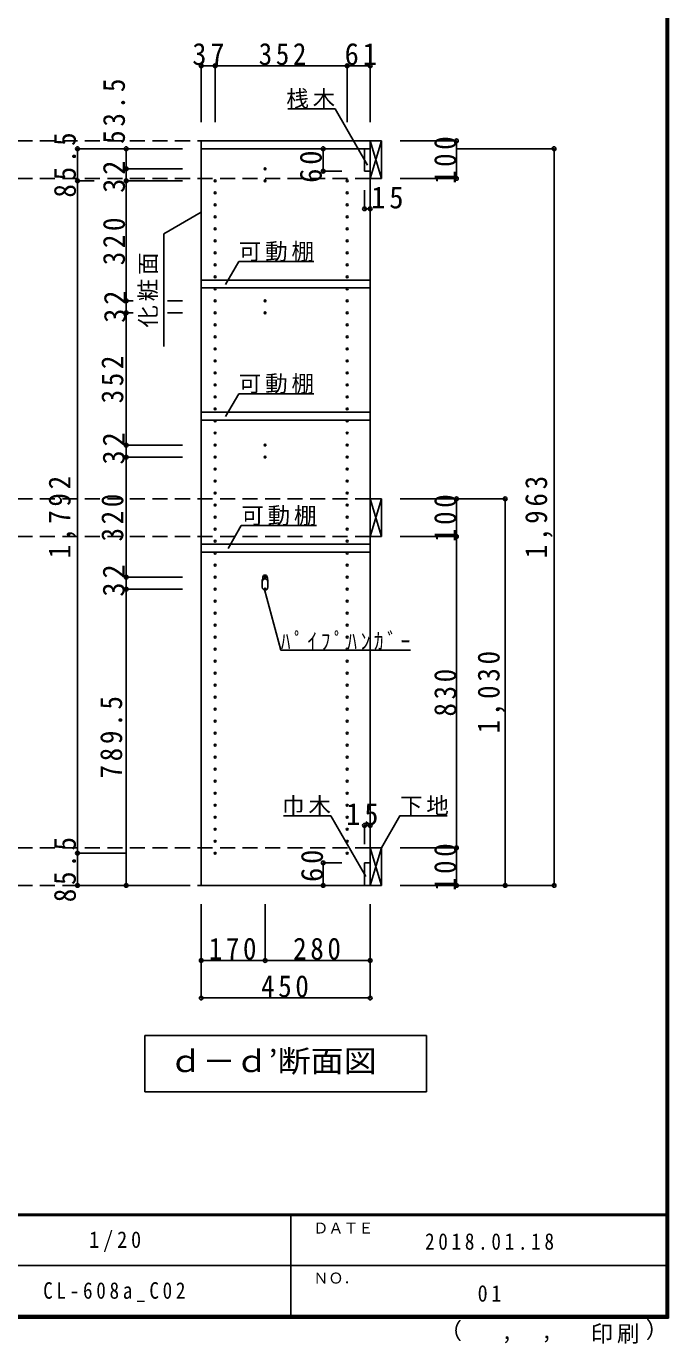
# Model space of a CAD drawing. Units: millimetres at full size, sheet at 1:20; details may follow other scales. Extents: x -3922 to 3878, y -2932 to 2722.
# Drawn here: x 2166 to 3878, y -2932 to 578 of the extents above; entities that cross this region are included whole.
import ezdxf
from ezdxf.enums import TextEntityAlignment as Align

# ---------------------------------------------------------------- set-up
doc = ezdxf.new("R2010")
doc.units = ezdxf.units.MM
doc.header["$LTSCALE"] = 20
doc.header["$PDMODE"] = 32
doc.header["$PDSIZE"] = 10
doc.linetypes.add('DASHED2', pattern=[3, 2, -1])
for name, color, linetype in [('0-2', 2, 'Continuous'), ('0-3_固定棚', 3, 'Continuous'), ('0-4_可動棚', 3, 'Continuous'), ('0-5_側板', 4, 'Continuous'), ('0-6_パイプハンガー', 7, 'Continuous'), ('0-7_桟木・巾木', 2, 'Continuous'), ('0-8', 3, 'Continuous'), ('0-A_文字', 7, 'Continuous'), ('0-B_寸法', 7, 'Continuous'), ('F-1_枠', 6, 'Continuous'), ('F-A_文字', 7, 'Continuous')]:
    doc.layers.add(name, color=color, linetype=linetype)
doc.styles.add('ＭＳ ゴシック', font='')
doc.styles.get('ＭＳ ゴシック').set_extended_font_data('MS Gothic')

msp = doc.modelspace()

# ---------------------------------------------------------------- linework, layer by layer
at = {"layer": '0-2'}
for p, q in [((2632.47, 272.73), (3082.47, 272.73)), ((3082.47, 272.73), (3082.47, 251.73))]:
    msp.add_line(p, q, dxfattribs=at)
msp.add_lwpolyline([(3082.47, 251.73), (2632.47, 251.73), (2632.47, 272.73)], dxfattribs=at)
at = {"layer": '0-3_固定棚', "color": 2}
for p, q in [((2632.47, -802.27), (3082.47, -802.27)), ((2632.47, -815.27), (2632.47, -836.27)), ((2632.47, -823.27), (3082.47, -823.27)), ((3082.47, -815.27), (3082.47, -836.27))]:
    msp.add_line(p, q, dxfattribs=at)
at = {"layer": '0-4_可動棚', "color": 2}
for p, q in [((2632.47, -119.27), (2632.47, -98.27)), ((3082.47, -98.27), (2632.47, -98.27)), ((2632.47, -471.27), (2632.47, -450.27)), ((3082.47, -450.27), (2632.47, -450.27))]:
    msp.add_line(p, q, dxfattribs=at)
for points in [[(3082.47, -98.27), (3082.47, -119.27), (2632.47, -119.27)], [(3082.47, -450.27), (3082.47, -471.27), (2632.47, -471.27)]]:
    msp.add_lwpolyline(points, dxfattribs=at)
at = {"layer": '0-5_側板', "color": 3}
for p, q in [((3082.47, 251.73), (2632.47, 251.73)), ((3082.47, -1711.27), (3082.47, 251.73))]:
    msp.add_line(p, q, dxfattribs=at)
msp.add_lwpolyline([(2632.47, 251.73), (2632.47, -1711.27), (3082.47, -1711.27)], dxfattribs=at)
at = {"layer": '0-5_側板'}
for centre in [(2802.47, 198.23), (2669.47, 166.23), (2802.47, 166.23), (3021.47, 166.23), (2669.47, 134.23), (3021.47, 134.23), (2669.47, 102.23), (2669.47, 70.23), (3021.47, 102.23), (3021.47, 70.23), (2669.47, 38.23), (3021.47, 38.23), (2669.47, 6.23), (3021.47, 6.23), (2669.47, -25.77), (3021.47, -25.77), (2669.47, -57.77), (3021.47, -57.77), (2669.47, -89.77), (3021.47, -89.77), (2669.47, -121.77), (3021.47, -121.77), (2669.47, -153.77), (2802.47, -153.77), (3021.47, -153.77), (2669.47, -185.77), (2802.47, -185.77), (3021.47, -185.77), (2669.47, -217.77), (3021.47, -217.77), (2669.47, -249.77), (2669.47, -281.77), (3021.47, -249.77), (3021.47, -281.77), (2669.47, -313.77), (3021.47, -313.77), (2669.47, -345.77), (3021.47, -345.77), (2669.47, -377.77), (3021.47, -377.77), (2669.47, -409.77), (3021.47, -409.77), (2669.47, -441.77), (3021.47, -441.77), (2669.47, -473.77), (3021.47, -473.77), (2669.47, -505.77), (3021.47, -505.77), (2669.47, -537.77), (2802.47, -537.77), (3021.47, -537.77), (2669.47, -569.77), (2802.47, -569.77), (3021.47, -569.77), (2669.47, -601.77), (2669.47, -633.77), (3021.47, -601.77), (3021.47, -633.77), (2669.47, -665.77), (3021.47, -665.77), (2669.47, -697.77), (3021.47, -697.77), (2669.47, -729.77), (3021.47, -729.77), (2669.47, -761.77), (3021.47, -761.77), (2669.47, -793.77), (3021.47, -793.77), (2669.47, -825.77), (3021.47, -825.77), (2669.47, -857.77), (3021.47, -857.77), (2669.47, -889.77), (2802.47, -889.77), (3021.47, -889.77), (2669.47, -921.77), (2802.47, -921.77), (3021.47, -921.77), (2669.47, -953.77), (3021.47, -953.77), (2669.47, -985.77), (2669.47, -1017.77), (3021.47, -985.77), (3021.47, -1017.77), (2669.47, -1049.77), (3021.47, -1049.77), (2669.47, -1081.77), (3021.47, -1081.77), (2669.47, -1113.77), (3021.47, -1113.77), (2669.47, -1145.77), (3021.47, -1145.77), (2669.47, -1177.77), (3021.47, -1177.77), (2669.47, -1209.77), (3021.47, -1209.77), (2669.47, -1241.77), (3021.47, -1241.77), (2669.47, -1273.77), (3021.47, -1273.77), (2669.47, -1305.77), (3021.47, -1305.77), (2669.47, -1337.77), (2669.47, -1369.77), (3021.47, -1337.77), (3021.47, -1369.77), (2669.47, -1401.77), (3021.47, -1401.77), (2669.47, -1433.77), (3021.47, -1433.77), (2669.47, -1465.77), (3021.47, -1465.77), (2669.47, -1497.77), (3021.47, -1497.77), (2669.47, -1529.77), (3021.47, -1529.77), (2669.47, -1561.77), (3021.47, -1561.77), (2669.47, -1593.77), (3021.47, -1593.77), (2669.47, -1625.77), (3021.47, -1625.77)]:
    msp.add_circle(centre, 2.5, dxfattribs=at)
at = {"layer": '0-6_パイプハンガー', "color": 2}
for p, q in [((2794.97, -901.77), (2794.97, -916.77)), ((2809.97, -901.77), (2809.97, -916.77))]:
    msp.add_line(p, q, dxfattribs=at)
at = {"layer": '0-6_パイプハンガー'}
for centre, radius, start, end in [((2841.07, -903.28), 46.13, 162.96035, 178.115), ((2802.47, -889.77), 5.5, 0, 180), ((2763.86, -903.28), 46.13, 1.885, 17.03965)]:
    msp.add_arc(centre, radius, start, end, dxfattribs=at)
at = {"layer": '0-6_パイプハンガー', "color": 2}
for centre, start, end in [((2802.47, -901.77), 0, 180), ((2802.47, -916.77), 180, 0)]:
    msp.add_arc(centre, 7.5, start, end, dxfattribs=at)
at = {"layer": '0-7_桟木・巾木'}
for p, q in [((3082.47, 251.73), (3067.47, 251.73)), ((3067.47, 191.73), (3067.47, 251.73)), ((3082.47, 251.73), (3082.47, 191.73)), ((3067.47, -1651.27), (3082.47, -1651.27)), ((3082.47, -1651.27), (3082.47, -1711.27))]:
    msp.add_line(p, q, dxfattribs=at)
for points in [[(3082.47, 191.73), (3070.97, 191.73), (3067.47, 191.73)], [(3082.47, -1711.27), (3067.47, -1711.27), (3067.47, -1651.27)]]:
    msp.add_lwpolyline(points, dxfattribs=at)
at = {"layer": '0-8'}
for p, q in [((3082.47, 272.73), (3082.47, 172.73)), ((3112.47, 272.73), (3082.47, 272.73)), ((3112.47, 172.73), (3112.47, 272.73)), ((3082.47, 172.73), (3112.47, 172.73)), ((3082.47, -681.27), (3082.47, -781.27)), ((3112.47, -681.27), (3082.47, -681.27)), ((3112.47, -781.27), (3112.47, -681.27)), ((3082.47, -781.27), (3112.47, -781.27)), ((3082.47, -1611.27), (3082.47, -1711.27)), ((3112.47, -1611.27), (3082.47, -1611.27)), ((3112.47, -1711.27), (3112.47, -1611.27)), ((3082.47, -1711.27), (3112.47, -1711.27))]:
    msp.add_line(p, q, dxfattribs=at)
at = {"layer": '0-8', "color": 7}
for p, q in [((3082.47, 172.73), (3112.47, 272.73)), ((3082.47, 272.73), (3112.47, 172.73)), ((3082.47, -781.27), (3112.47, -681.27)), ((3082.47, -681.27), (3112.47, -781.27)), ((3082.47, -1711.27), (3112.47, -1611.27)), ((3082.47, -1611.27), (3112.47, -1711.27))]:
    msp.add_line(p, q, dxfattribs=at)
at = {"layer": '0-A_文字'}
for p, q in [((2632.47, 82.66), (2532.47, 24.93)), ((2532.47, -275.07), (2532.47, 24.93)), ((2697.47, -109.79), (2732.48, -49.14)), ((2932.48, -49.14), (2732.48, -49.14)), ((2697.47, -461.79), (2732.48, -401.14)), ((2932.48, -401.14), (2732.48, -401.14)), ((2704.12, -813.33), (2739.14, -752.68)), ((2939.14, -752.68), (2739.14, -752.68)), ((2844.66, -1084.71), (2801.34, -923.04)), ((2844.66, -1084.71), (3189.66, -1084.71)), ((2977.69, -1525.68), (2851.66, -1525.68)), ((3071.07, -1687.41), (2977.69, -1525.68)), ((3232.47, -2111.27), (3232.47, -2261.27)), ((2482.47, -2261.27), (3232.47, -2261.27))]:
    msp.add_line(p, q, dxfattribs=at)
for points in [[(3075.8, 208.2), (2989.12, 358.32), (2863.09, 358.32)], [(3112.47, -1611.27), (3161.89, -1525.68), (3287.91, -1525.68)], [(3232.47, -2111.27), (2482.47, -2111.27), (2482.47, -2261.27)]]:
    msp.add_lwpolyline(points, dxfattribs=at)
at = {"layer": '0-B_寸法', "color": 4}
for p, q in [((2632.47, 472.73), (2632.47, 322.73)), ((2632.47, 472.73), (3082.47, 472.73)), ((2669.47, 472.73), (2669.47, 322.73)), ((3021.47, 472.73), (3021.47, 322.73)), ((3082.47, 472.73), (3082.47, 322.73)), ((2302.47, 251.73), (2302.47, -1711.27)), ((2302.47, 251.73), (2432.47, 251.73)), ((2432.47, 251.73), (2432.47, 198.23)), ((2582.47, 251.73), (2432.47, 251.73)), ((2957.47, 251.73), (2957.47, 191.73)), ((2957.47, 251.73), (3007.47, 251.73)), ((3312.47, 272.73), (3162.47, 272.73)), ((3312.47, 272.73), (3312.47, 172.73)), ((3572.47, 251.73), (3312.47, 251.73)), ((3572.47, 251.73), (3572.47, -1711.27)), ((2432.47, 198.23), (2432.47, 166.23)), ((2582.47, 198.23), (2432.47, 198.23)), ((2957.47, 191.73), (3007.47, 191.73)), ((2302.47, 166.23), (2347.48, 166.23)), ((2432.47, 166.23), (2432.47, -153.77)), ((2582.47, 166.23), (2432.47, 166.23)), ((3067.47, 91.73), (3067.47, 141.73)), ((3082.47, 91.73), (3082.47, 141.73)), ((3312.47, 172.73), (3162.47, 172.73)), ((3067.47, 91.73), (3082.47, 91.73)), ((2432.47, -153.77), (2432.47, -185.77)), ((2450.96, -153.77), (2432.47, -153.77)), ((2582.47, -153.77), (2542.72, -153.77)), ((2432.47, -185.77), (2432.47, -537.77)), ((2450.96, -185.77), (2432.47, -185.77)), ((2582.47, -185.77), (2542.72, -185.77)), ((2432.47, -537.77), (2432.47, -569.77)), ((2582.47, -537.77), (2432.47, -537.77)), ((2432.47, -569.77), (2432.47, -889.77)), ((2582.47, -569.77), (2432.47, -569.77)), ((3442.47, -681.27), (3162.47, -681.27)), ((3312.47, -781.27), (3312.47, -681.27)), ((3442.47, -1711.27), (3442.47, -681.27)), ((3312.47, -781.27), (3162.47, -781.27)), ((3312.47, -1611.27), (3312.47, -781.27)), ((2432.47, -889.77), (2432.47, -921.77)), ((2582.47, -889.77), (2432.47, -889.77)), ((2582.47, -921.77), (2432.47, -921.77)), ((2432.47, -1711.27), (2432.47, -921.77)), ((3067.47, -1551.27), (3082.47, -1551.27)), ((3067.47, -1551.27), (3067.47, -1601.27)), ((3082.47, -1551.27), (3082.47, -1601.27)), ((3312.47, -1611.27), (3162.47, -1611.27)), ((3312.47, -1711.27), (3312.47, -1611.27)), ((2302.47, -1625.77), (2432.47, -1625.77)), ((2957.47, -1651.27), (2957.47, -1711.27)), ((2957.47, -1651.27), (3007.47, -1651.27)), ((2302.47, -1711.27), (2432.47, -1711.27)), ((2432.47, -1711.27), (2582.47, -1711.27)), ((2957.47, -1711.27), (3007.47, -1711.27)), ((3572.47, -1711.27), (3162.47, -1711.27)), ((2632.47, -2011.27), (2632.47, -1761.27)), ((2802.47, -1911.27), (2802.47, -1761.27)), ((3082.47, -2011.27), (3082.47, -1761.27)), ((2632.47, -1911.27), (3082.47, -1911.27)), ((2632.47, -2011.27), (3082.47, -2011.27))]:
    msp.add_line(p, q, dxfattribs=at)
at = {"layer": '0-B_寸法', "color": 4, "linetype": 'DASHED2'}
for p, q in [((3082.47, 272.73), (-2916.53, 272.73)), ((3082.47, 172.73), (-2916.53, 172.73)), ((3082.47, -681.27), (-2916.53, -681.27)), ((3082.47, -781.27), (-2916.53, -781.27)), ((3082.47, -1611.27), (-2916.53, -1611.27)), ((3082.47, -1711.27), (-2916.53, -1711.27))]:
    msp.add_line(p, q, dxfattribs=at)
at = {"layer": '0-B_寸法'}
for p in [(2632.47, 472.73), (2669.47, 472.73), (3021.47, 472.73), (3082.47, 472.73), (2302.47, 251.73), (2432.47, 251.73), (2957.47, 251.73), (3312.47, 272.73), (3572.47, 251.73), (2432.47, 198.23), (2957.47, 191.73), (3312.47, 172.73), (2302.47, 166.23), (2432.47, 166.23), (3067.47, 91.73), (3082.47, 91.73), (2432.47, -153.77), (2432.47, -185.77), (2432.47, -537.77), (2432.47, -569.77), (3312.47, -681.27), (3442.47, -681.27), (3312.47, -781.27), (2432.47, -889.77), (2432.47, -921.77), (3067.47, -1551.27), (3082.47, -1551.27), (3312.47, -1611.27), (2302.47, -1625.77), (2957.47, -1651.27), (2302.47, -1711.27), (2432.47, -1711.27), (2957.47, -1711.27), (3312.47, -1711.27), (3442.47, -1711.27), (3572.47, -1711.27), (2632.47, -1911.27), (2802.47, -1911.27), (3082.47, -1911.27), (2632.47, -2011.27), (3082.47, -2011.27)]:
    msp.add_point(p, dxfattribs=at)
at = {"layer": 'F-1_枠'}
for p, q in [((3871.3, 2722.29), (3871.3, -2864.37)), ((3874.63, 2722.29), (3874.63, -2864.37)), ((3877.97, 2722.29), (3877.97, -2864.37)), ((3877.97, -2587.71), (-3922.03, -2587.71)), ((3877.97, -2591.04), (-3922.03, -2591.04)), ((2871.3, -2591.04), (2871.3, -2857.71)), ((-22.03, -2724.37), (3871.3, -2724.38)), ((3877.97, -2857.71), (-3922.03, -2857.71)), ((3877.97, -2861.04), (-3922.03, -2861.04)), ((3877.97, -2864.37), (-3922.03, -2864.37))]:
    msp.add_line(p, q, dxfattribs=at)

# ---------------------------------------------------------------- texts
at = {"layer": '0-A_文字', "style": 'ＭＳ ゴシック', "width": 1.1}
msp.add_text('ｄ－ｄ’断面図', height=58.65, dxfattribs=at).set_placement((2547.47, -2226.27), align=Align.BOTTOM_LEFT)
at = {"layer": '0-A_文字', "char_height": 43.99, "attachment_point": 7, "style": 'ＭＳ ゴシック'}
for s, insert in [('\\T1.17;桟木', (2859.12, 358.32)), ('\\T1.17;可動棚', (2732.48, -49.14)), ('\\T1.17;可動棚', (2732.48, -401.14)), ('\\T1.17;可動棚', (2739.14, -752.68)), ('\\T1.39;\\W0.85;ﾊﾟｲﾌﾟﾊﾝｶﾞｰ', (2844.66, -1084.71)), ('\\T1.17;巾木', (2847.69, -1525.68)), ('\\T1.17;下地', (3161.89, -1525.68))]:
    msp.add_mtext(s, dxfattribs=dict(at, insert=insert))
at = {"layer": '0-A_文字', "insert": (2517.47, -225.07), "char_height": 43.99, "attachment_point": 7, "rotation": 90, "style": 'ＭＳ ゴシック'}
msp.add_mtext('\\T1.17;化粧面', dxfattribs=at)
at = {"layer": '0-B_寸法', "char_height": 58.65, "attachment_point": 7, "style": 'ＭＳ ゴシック'}
for s, insert in [('\\T1.27;\\W0.95;37', (2608.47, 473.94)), ('\\T1.27;\\W0.9;352', (2785.47, 473.94)), ('\\T1.27;\\W0.95;61', (3014.47, 473.94)), ('\\T1.27;\\W0.95;15', (3085.36, 91.73)), ('\\T1.27;\\W0.95;15', (3018.62, -1551.27)), ('\\T1.27;\\W0.9;170', (2652.47, -1910.06)), ('\\T1.27;\\W0.9;280', (2877.47, -1910.06)), ('\\T1.27;\\W0.9;450', (2791.93, -2010.06))]:
    msp.add_mtext(s, dxfattribs=dict(at, insert=insert))
at = {"layer": '0-B_寸法', "char_height": 58.65, "attachment_point": 7, "rotation": 90, "style": 'ＭＳ ゴシック'}
for s, insert in [('\\T1.28;\\W0.9;53.5', (2429.86, 264.81)), ('\\T1.28;\\W0.9;85.5', (2299.15, 121.48)), ('\\T1.27;\\W0.9;100', (3312.47, 157.73)), ('\\T1.27;\\W0.95;32', (2429.86, 134.1)), ('\\T1.27;\\W0.95;60', (2954.27, 160.86)), ('\\T1.27;\\W0.9;320', (2429.86, -58.77)), ('\\T1.27;\\W0.95;32', (2432.47, -212.27)), ('\\T1.27;\\W0.9;352', (2425.56, -426.77)), ('\\T1.27;\\W0.95;32', (2428.96, -589.89)), ('\\T1.28;\\W0.9;1,792', (2299.15, -839.77)), ('\\T1.28;\\W0.9;1,963', (3569.15, -839.77)), ('\\T1.27;\\W0.9;320', (2425.56, -794.77)), ('\\T1.27;\\W0.9;100', (3312.47, -796.27)), ('\\T1.27;\\W0.95;32', (2428.96, -941.89)), ('\\T1.28;\\W0.9;1,030', (3442.47, -1306.27)), ('\\T1.27;\\W0.9;830', (3312.47, -1261.27)), ('\\T1.28;\\W0.9;789.5', (2422.47, -1426.52)), ('\\T1.28;\\W0.9;85.5', (2299.15, -1756.02)), ('\\T1.27;\\W0.9;100', (3312.47, -1726.27)), ('\\T1.27;\\W0.95;60', (2957.47, -1702.05))]:
    msp.add_mtext(s, dxfattribs=dict(at, insert=insert))
at = {"layer": 'F-A_文字', "style": 'ＭＳ ゴシック'}
for s, height, p in [('ＤＡＴＥ', 29.33, (2931.3, -2647.71)), ('ＮＯ．', 29.33, (2931.3, -2781.04)), ('（', 43.99, (3267.32, -2933.25)), ('）', 43.99, (3816.9, -2930.46)), (',', 43.99, (3432.15, -2933.25)), (',', 43.99, (3538.1, -2931.39))]:
    msp.add_text(s, height=height, dxfattribs=at).set_placement(p, align=Align.BOTTOM_LEFT)
at = {"layer": 'F-A_文字', "char_height": 43.99, "attachment_point": 7, "style": 'ＭＳ ゴシック'}
for s, insert in [('\\T1.38;\\W0.9;1/20', (2333.8, -2687.71)), ('\\T1.39;\\W0.85;2018.01.18', (3228.8, -2682.71)), ('\\T1.39;\\W0.85;CL-608a_C02', (2211.3, -2821.04)), ('\\T1.36;\\W0.9;01', (3368.8, -2821.04)), ('\\T1.17;印刷', (3670.07, -2932.32))]:
    msp.add_mtext(s, dxfattribs=dict(at, insert=insert))

doc.saveas('drawing.dxf')
